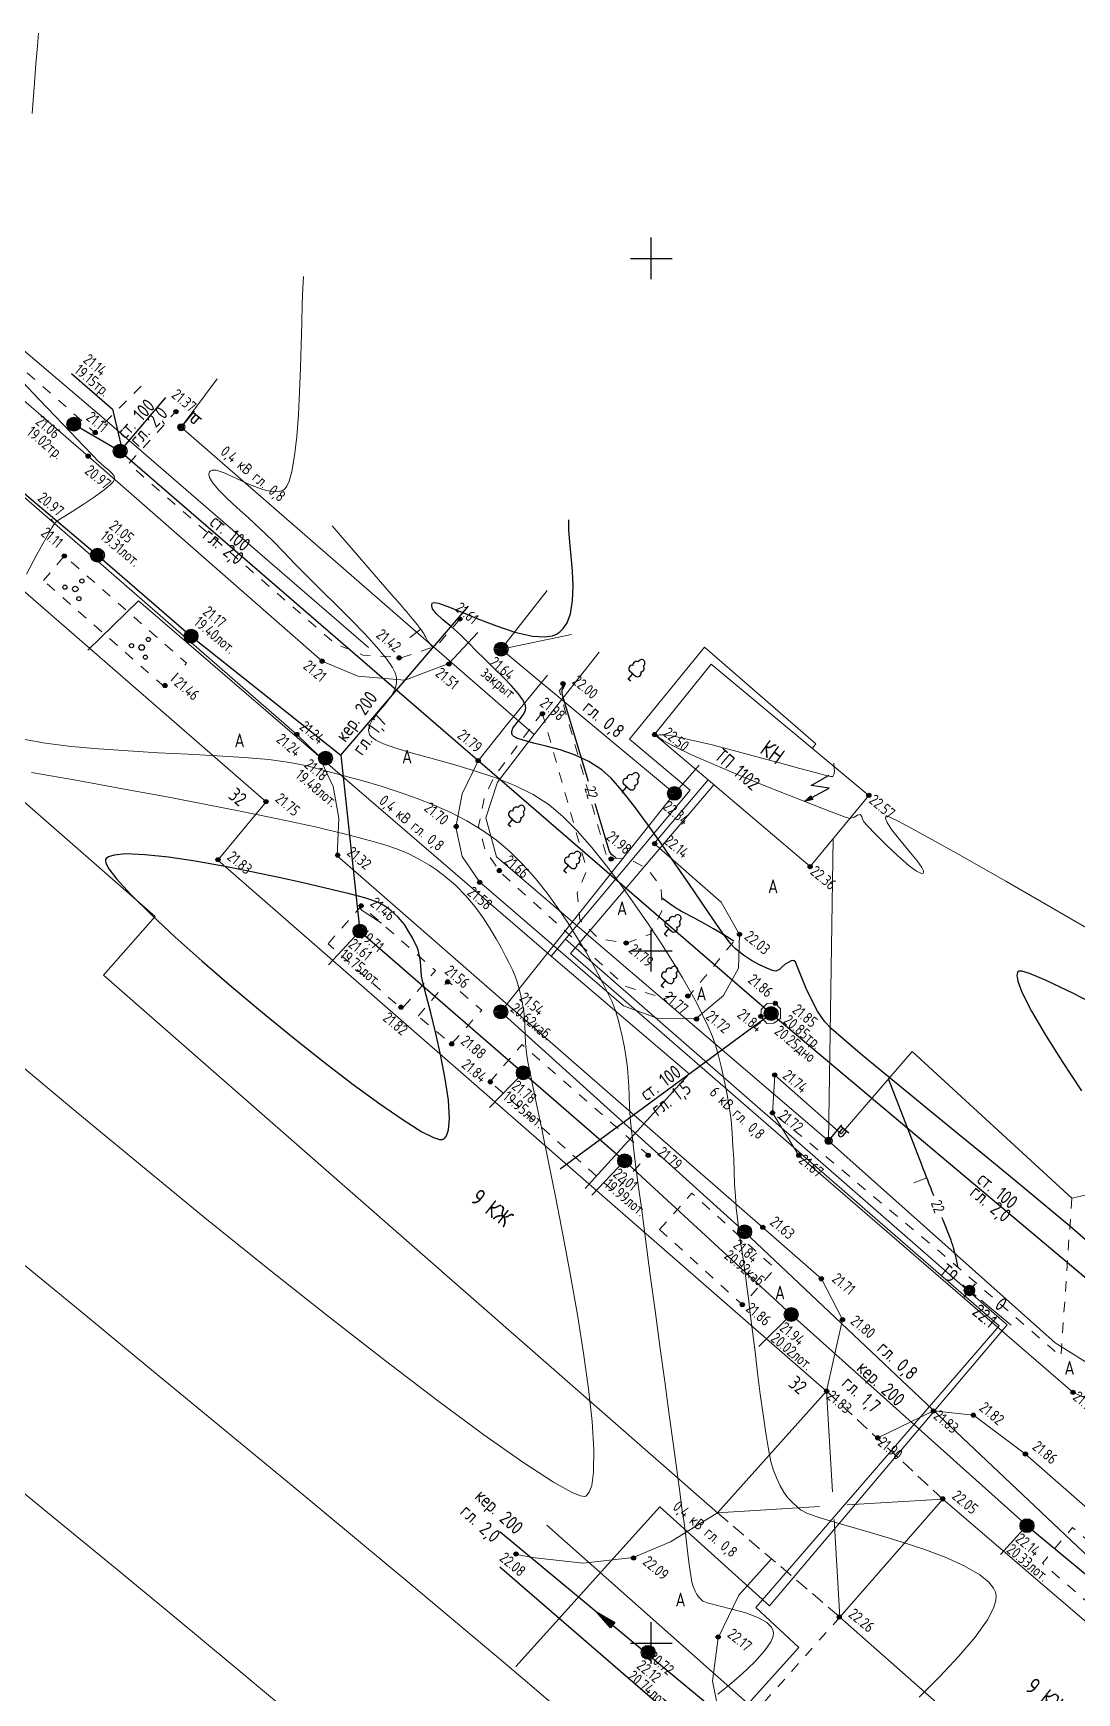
# Model space of a CAD drawing. Header units: metres. Extents: x 2491 to 4492, y 1184 to 2058.
# Drawn here: x 2897.4 to 2972.7, y 1552.7 to 1672.5 of the extents above; entities that cross this region are included whole.
import ezdxf
from ezdxf.enums import TextEntityAlignment as Align

# ---------------------------------------------------------------- set-up
doc = ezdxf.new("R2010")
doc.units = ezdxf.units.M
doc.linetypes.add('g5_01_5x1_5', pattern=[1.5, 0.75, -0.75])
doc.linetypes.add('g5_02x1', pattern=[1.5, 1, -0.5])
for name, color, linetype, transparency in [('01_Геодезические пункты', 7, 'Continuous', 0.6), ('02_Сетка', 7, 'Continuous', 0.6), ('03_Здания и строения', 7, 'Continuous', 0.6), ('05_Элементы зданий', 7, 'Continuous', 0.6), ('06_Инженерно-технические сооружения', 7, 'Continuous', 0.6), ('07_Объекты электропередачи', 7, 'Continuous', 0.6), ('10_Границы покрытий и угодий', 7, 'Continuous', 0.6), ('13_Растительность', 7, 'Continuous', 0.6), ('19_Горизонтали', 7, 'Continuous', 0.6), ('30_Канализация', 7, 'Continuous', 0.6), ('31_Водопровод', 7, 'Continuous', 0.6), ('33_Газопровод', 7, 'Continuous', 0.6), ('35_Телефон', 7, 'Continuous', 0.6), ('37_Кабель низкого напряжения', 7, 'Continuous', 0.6), ('38_Кабели высокого напряжения', 7, 'Continuous', 0.6), ('44_Крышки колодцев', 7, 'Continuous', 0.6), ('61_Отметки высоты поверхности', 7, 'Continuous', 0.6)]:
    doc.layers.add(name, color=color, linetype=linetype, transparency=transparency)
doc.layers.add('Сети_Горизонтали.Вспомогательные', color=1, linetype='Continuous', lineweight=9)
doc.layers.add('Сети_Горизонтали.Основные', color=1, linetype='Continuous', lineweight=30)
doc.styles.add('LIKE11', font='GOST_0.TTF')
doc.styles.add('LIKE14', font='GOST_0.TTF')
doc.styles.add('LIKE17', font='GOST_0.TTF')
doc.styles.add('LIKE32', font='GOST_0.TTF')
doc.styles.add('LIKE36', font='GOST_0.TTF')
doc.styles.add('Line_GUGK', font='GOST_0.TTF')
doc.styles.add('pragmai.shx', font='GOST_0.TTF')
doc.linetypes.add('g5_119_1', pattern='A,4,-1,[31,GUGK_2005.shx,S=0.1,R=0,X=0,Y=0],0.35,[31,GUGK_2005.shx,S=0.08,R=0,X=0,Y=0],3.3,[31,GUGK_2005.shx,S=0.08,R=180,X=0,Y=0],0.35,[31,GUGK_2005.shx,S=0.1,R=180,X=0,Y=0],-1', length=10)
doc.linetypes.add('g5_119_3', pattern='A,4,-1,[31,GUGK_2005.shx,S=0.1,R=0,X=0,Y=0],4,[31,GUGK_2005.shx,S=0.1,R=180,X=0,Y=0],-1', length=10)
doc.linetypes.add('g5_122_g', pattern='A,1,-1,1.5,-0.4,["Г",Line_GUGK,S=1,R=0,X=0,Y=-0.5],-1.5,1.5,-1,4,-1,4,-1,3', length=20.9)
doc.linetypes.add('g5_122_k', pattern='A,1,-1,1.5,-0.4,["К",Line_GUGK,S=1,R=0,X=0,Y=-0.5],-1.5,1.5,-1,4,-1,4,-1,3', length=20.9)
doc.linetypes.add('g5_122_v', pattern='A,1,-1,1.5,-0.4,["В",Line_GUGK,S=1,R=0,X=0,Y=-0.5],-1.5,1.5,-1,4,-1,4,-1,3', length=20.9)
doc.linetypes.add('g5_133_t', pattern='A,2,[27,GUGK_2005.shx,S=0.4,R=0,X=0,Y=0],2,-1,2,[27,GUGK_2005.shx,S=0.4,R=0,X=0,Y=0],2,-1,2,[27,GUGK_2005.shx,S=0.4,R=0,X=0,Y=0],2,-0.1,["V",Line_GUGK,S=1,R=0,X=0,Y=-0.5],-1', length=15.1)
doc.linetypes.add('g5_386_1', pattern='A,0,-0.75,[39,GUGK_2005.shx,S=0.5,R=0,X=0.55,Y=0],-0.75', length=1.5)

# ---------------------------------------------------------------- blocks, each defined once
blk = doc.blocks.new('g5_012')
at = {"color": 92}
for points in [[(0, -1.5), (0, 1.5)], [(-1.5, 0), (1.5, 0)]]:
    blk.add_lwpolyline(points, dxfattribs=at)
blk = doc.blocks.new('g5_117sv')
h = blk.add_hatch(color=255)
h.paths.add_polyline_path([(-0.04, 0.46, 0.390634), (-0.46, 0, 0.11106), (-0.42, -0.2), (-0.04, 0.02)])
h.paths.add_polyline_path([(0.04, 0.02), (0.42, -0.2, 0.11106), (0.46, 0, 0.390634), (0.04, 0.46)])
h.paths.add_polyline_path([(-0.38, -0.26, 0.524447), (0.38, -0.26), (0, -0.04)])
at = {"color": 0}
for points in [[(0, 0.5), (0, 0)], [(0, 0), (-0.43, -0.25)], [(0.43, -0.25), (0, 0)]]:
    blk.add_lwpolyline(points, dxfattribs=at)
blk.add_circle((0, 0), 0.5, dxfattribs=at)
blk = doc.blocks.new('g5_367_1')
at = {"color": 0}
for points in [[(0, 0.5), (-0.26, 0.5)], [(0, 0.5), (0.26, 0.5)], [(0, 0), (0, 0.5)], [(0.25, 0), (0, 0)]]:
    blk.add_lwpolyline(points, dxfattribs=at)
for centre, start, end in [((-0.2, 1.16), 97.9406, 227.8197), ((0, 1.5), 90, 202.242), ((0, 1.5), 337.758, 90), ((0.2, 1.16), 312.1803, 82.0594), ((-0.26, 0.75), 115.6346, 270), ((0.26, 0.75), 270, 64.3654)]:
    blk.add_arc(centre, 0.25, start, end, dxfattribs=at)
blk = doc.blocks.new('g5_330')
blk.add_hatch(color=0).paths.add_polyline_path([(0.15, 0, 1), (-0.15, 0, 1)])
at = {"color": 0}
blk.add_circle((0, 0), 0.15, dxfattribs=at)
blk = doc.blocks.new('g5_110_1c')
h = blk.add_hatch(color=255)
edge = h.paths.add_edge_path()
edge.add_arc((0, 0), 0.212, 0, 360)
edge = h.paths.add_edge_path(flags=16)
edge.add_arc((0, 0), 0.0975, 0, 360)
h = blk.add_hatch(color=0)
edge = h.paths.add_edge_path()
edge.add_arc((0, 0), 0.06, 0, 360)
at = {"color": 0}
for p, q in [((0, 0.25), (0, 1.5)), ((0, 1.38), (0.75, 1.38))]:
    blk.add_line(p, q, dxfattribs=at)
blk.add_lwpolyline([(0.2, 1.38), (0.2, 0.93, 1.040016), (0.55, 0.93), (0.55, 1.38)], format="xyb", dxfattribs=at)
for radius in [0.25, 0.06]:
    blk.add_circle((0, 0), radius, dxfattribs=at)
blk = doc.blocks.new('g5_005_1')
h = blk.add_hatch(color=255)
edge = h.paths.add_edge_path()
edge.add_arc((0, 0), 0.338, 0, 360)
edge = h.paths.add_edge_path(flags=16)
edge.add_arc((0, 0), 0.1, 0, 360)
at = {"color": 0}
for p, q in [((-0.625, 0), (-0.375, 0)), ((0, 0.625), (0, 0.375)), ((0.375, 0), (0.625, 0)), ((0, -0.375), (0, -0.625))]:
    blk.add_line(p, q, dxfattribs=at)
for radius in [0.375, 0.0625]:
    blk.add_circle((0, 0), radius, dxfattribs=at)
blk = doc.blocks.new('g5_117v')
h = blk.add_hatch(color=255)
h.paths.add_polyline_path([(-0.46, 0.04), (0.46, 0.04, 0.921954)])
h.paths.add_polyline_path([(0.46, -0.04), (-0.46, -0.04, 0.921954)])
at = {"color": 0}
blk.add_line((-0.5, 0), (0.5, 0), dxfattribs=at)
blk.add_circle((0, 0), 0.5, dxfattribs=at)
blk = doc.blocks.new('g5_112')
blk.add_hatch(color=0).paths.add_polyline_path([(0, 0), (0.08, 0.61), (0.36, 0.5)])
at = {"color": 0}
blk.add_lwpolyline([(0.22, 0.56), (0.75, 1.88), (-0.38, 1.2), (0.15, 2.6)], dxfattribs=at)
blk.add_lwpolyline([(0, 0), (0.08, 0.61), (0.36, 0.5)], close=True, dxfattribs=at)
blk = doc.blocks.new('g5_117kb')
h = blk.add_hatch(color=255)
h.paths.add_polyline_path([(0.04, 0.04), (0.46, 0.04, 0.367426), (0.04, 0.46)])
h.paths.add_polyline_path([(-0.04, 0.46, 0.367426), (-0.46, 0.04), (-0.04, 0.04)])
h.paths.add_polyline_path([(-0.04, -0.04), (-0.46, -0.04, 0.367426), (-0.04, -0.46)])
h.paths.add_polyline_path([(0.04, -0.46, 0.367426), (0.46, -0.04), (0.04, -0.04)])
at = {"color": 0}
for points in [[(-0.5, 0), (0.5, 0)], [(0, 0.5), (0, -0.5)]]:
    blk.add_lwpolyline(points, dxfattribs=at)
blk.add_circle((0, 0), 0.5, dxfattribs=at)
blk = doc.blocks.new('g5_394')
at = {"color": 0}
for centre, radius in [((0, 0), 0.2), ((0, 0.75), 0.15), ((-0.65, -0.37), 0.15), ((0.65, -0.37), 0.15)]:
    blk.add_circle(centre, radius, dxfattribs=at)
blk = doc.blocks.new('g5_122_3')
blk.add_hatch(color=0).paths.add_polyline_path([(0, -0.25), (0, 0.25), (1.5, 0)])
at = {"color": 0}
blk.add_lwpolyline([(0, -0.25), (0, 0.25), (1.5, 0), (0, -0.25)], dxfattribs=at)
blk = doc.blocks.new('g_scratch')
at = {"color": 0, "linetype": 'ByBlock', "lineweight": 15}
blk.add_line((0, 0), (1, 0), dxfattribs=at)

msp = doc.modelspace()

# ---------------------------------------------------------------- linework, layer by layer
at = {"flags": 128}
msp.add_lwpolyline([(2900.18, 1647.94), (2903.13, 1645.36), (2903.74, 1642.82)], dxfattribs=at)
at = {"layer": '01_Геодезические пункты', "color": 7, "lineweight": 20, "flags": 128}
msp.add_lwpolyline([(2968, 1579.22), (2965.84, 1581.03)], dxfattribs=at)
at = {"layer": '03_Здания и строения', "color": 7, "linetype": 'Continuous', "lineweight": 20, "flags": 128}
for points in [[(2869.95, 1640.46), (2877.44, 1649), (2914.24, 1617), (2910.74, 1612.8), (2954.69, 1574.45), (2946.81, 1565.67), (2902.5, 1604.5), (2906.21, 1608.74), (2869.95, 1640.46)], [(2942.27, 1621.87), (2946.13, 1618.59), (2953.5, 1612.33), (2957.74, 1617.48), (2946.36, 1626.96), (2942.27, 1621.87)], [(2999.25, 1574.63), (2979.65, 1552.45), (2963.07, 1566.66), (2955.65, 1558.14), (2977.64, 1538.7), (2973.93, 1534.3), (3006.14, 1506.79), (3013.55, 1515.42), (2980.56, 1543.87), (2986.52, 1550.89), (2990.34, 1547.53), (3007.63, 1567.29), (2999.25, 1574.63)]]:
    msp.add_lwpolyline(points, dxfattribs=at)
at = {"layer": '05_Элементы зданий', "color": 7, "linetype": 'g5_02x1', "lineweight": 20, "flags": 128}
for points in [[(2954.69, 1574.45), (2963.07, 1566.66)], [(2946.81, 1565.67), (2955.65, 1558.14)]]:
    msp.add_lwpolyline(points, dxfattribs=at)
at = {"layer": '05_Элементы зданий', "color": 7, "linetype": 'Continuous', "lineweight": 20, "flags": 128}
for points, elevation in [([(2954.69, 1574.45), (2955.12, 1567.18)], 21.83), ([(2956.18, 1566.24), (2963.07, 1566.66)], 22.12), ([(2946.81, 1565.67), (2954.18, 1566.12)], 22.12), ([(2955.24, 1565.18), (2955.65, 1558.14)], 21.83)]:
    msp.add_lwpolyline(points, dxfattribs=dict(at, elevation=elevation))
at = {"layer": '06_Инженерно-технические сооружения', "color": 7, "linetype": 'Continuous', "lineweight": 20, "flags": 128}
msp.add_lwpolyline([(2949.96, 1602.01), (2950.39, 1602.44), (2950.98, 1602.46), (2951.35, 1602.06), (2951.36, 1601.36), (2950.88, 1601.02), (2950.38, 1601), (2949.94, 1601.52), (2949.96, 1602.01)], dxfattribs=at)
at = {"layer": '10_Границы покрытий и угодий', "color": 7, "linetype": 'Continuous', "lineweight": 20, "flags": 128}
for points in [[(2875.81, 1664.1), (2884.38, 1656.69), (2886.69, 1654.69), (2901.38, 1641.98), (2918.27, 1627.17)], [(2954.69, 1574.45), (2955.84, 1579.62), (2954.31, 1582.57), (2950.08, 1586.28), (2919.36, 1613.12), (2919.47, 1615.82), (2919.06, 1618.11), (2918.02, 1620.35), (2916.45, 1621.88), (2897.11, 1638.73), (2886.17, 1648.19), (2885.51, 1648.03), (2884.11, 1649.21), (2883.97, 1650.01), (2880.09, 1653.35), (2877.68, 1654), (2875.59, 1653.77), (2873.22, 1651.78), (2865.26, 1642.46), (2859.63, 1635.93), (2858.27, 1632.74), (2858.23, 1630.12), (2858.99, 1627.78), (2861.63, 1624.33)], [(2918.27, 1627.17), (2920.86, 1626.08), (2924.25, 1625.8), (2927.42, 1627.01), (2929.52, 1629.25)], [(2934.55, 1626.16), (2931.59, 1622.56), (2929.54, 1619.98), (2928.39, 1617.58), (2927.92, 1615.19), (2928.39, 1613.07), (2929.63, 1611.23), (2940.03, 1602.27), (2942.45, 1601.4), (2945.28, 1601.37), (2947.25, 1603.03), (2948.33, 1605.01), (2948.4, 1607.44), (2947.08, 1609.77), (2942.24, 1614), (2946.13, 1618.59)], [(2950.94, 1597.28), (2955.75, 1593.03), (2960.87, 1598.98), (2972.39, 1588.38), (2974.12, 1588.78), (2975.28, 1590.17), (2975.75, 1590.71)], [(2950.94, 1597.28), (2950.78, 1594.55), (2952.68, 1591.48), (2972.47, 1574.37), (2975.5, 1572.94), (2978.34, 1572.93), (2981.73, 1574.29), (2985.27, 1577.98)], [(2987.77, 1572.51), (2978.39, 1561.72), (2969.04, 1569.91), (2965.28, 1572.72), (2962.4, 1573.02), (2958.38, 1571.08)], [(2946.81, 1565.67), (2943.41, 1563.56), (2940.73, 1562.43), (2937.12, 1562.04), (2933.43, 1562.43), (2932.24, 1562.67)], [(2974.31, 1526.35), (2950.01, 1547.1), (2948.12, 1549.16), (2946.89, 1551.38), (2946.44, 1553.52), (2946.86, 1556.63), (2948.36, 1559.73), (2950.71, 1562.35)]]:
    msp.add_lwpolyline(points, dxfattribs=at)
at = {"layer": '10_Границы покрытий и угодий', "color": 7, "linetype": 'g5_01_5x1_5', "lineweight": 20, "flags": 128}
for points in [[(2905.21, 1647.02), (2901.85, 1643.68), (2900.04, 1645.32), (2894.16, 1650.45), (2887.64, 1655.97), (2885.41, 1657.88), (2884.38, 1656.69)], [(2928.22, 1630.2), (2926.52, 1628.25), (2924.05, 1627.44), (2921.2, 1627.61), (2919.2, 1628.44), (2913.42, 1633.47), (2905.86, 1640.05), (2904.32, 1641.44), (2907.71, 1645.19)], [(2898.15, 1632.99), (2899.67, 1634.77), (2908.48, 1627.02), (2906.95, 1625.27), (2898.15, 1632.99)], [(2934.16, 1623.45), (2937.38, 1612.09), (2936.68, 1610.41), (2936.88, 1608.49), (2938.24, 1607.13), (2940.23, 1606.81), (2941.94, 1607.46), (2942.82, 1609.18), (2942.74, 1610.9), (2941.72, 1612.19), (2940.3, 1612.96), (2938.86, 1612.9), (2935.4, 1625.06), (2935.76, 1625.49)], [(2934.16, 1623.45), (2930.66, 1618.79), (2929.97, 1617.24), (2929.57, 1615.25), (2930.04, 1613.52), (2931.09, 1611.97), (2940.21, 1603.68), (2942.46, 1602.98), (2944.71, 1602.92), (2948.4, 1607.44)], [(2918.7, 1606.76), (2921.12, 1609.51), (2926.45, 1604.82), (2924.02, 1602.05), (2918.7, 1606.76)], [(2925.2, 1601.53), (2927.35, 1604.07), (2929.79, 1601.97), (2927.6, 1599.51), (2925.2, 1601.53)], [(2930.39, 1596.81), (2932.7, 1599.48), (2941.82, 1591.5), (2939.36, 1588.85), (2930.39, 1596.81)], [(2972.39, 1588.38), (2971.6, 1576.95), (2962.96, 1584.44), (2953.43, 1592.4), (2950.78, 1594.55)], [(2942.63, 1586.13), (2944.97, 1588.75), (2950.96, 1583.31), (2948.63, 1580.67), (2942.63, 1586.13)], [(2978.36, 1559.61), (2972.44, 1564.6), (2970.27, 1562.03), (2976.09, 1556.97), (2978.36, 1559.61)], [(2955.65, 1558.14), (2949.24, 1550.94), (2955.47, 1545.45), (2959.06, 1544.86), (2969.97, 1535.2), (2970.08, 1531.77), (2982.25, 1521.09), (2985.26, 1524.62)]]:
    msp.add_lwpolyline(points, dxfattribs=at)
at = {"layer": '13_Растительность', "color": 92, "linetype": 'g5_386_1', "lineweight": 20, "flags": 128}
msp.add_lwpolyline([(2886.24, 1658.52), (2902.19, 1644.96), (2921.61, 1628.15)], dxfattribs=at)
at = {"layer": '19_Горизонтали', "color": 32, "linetype": 'Continuous', "lineweight": 20, "flags": 128}
for points, elevation in [([(2898.96, 1637.11), (2898.71, 1637.39, -0.726035), (2898.72, 1637.42), (2898.78, 1637.41)], 21), ([(2926.26, 1628.16), (2926.06, 1628.4, -0.06299), (2925.73, 1628.92), (2925.69, 1629, 0.056039), (2925.43, 1629.43), (2925.43, 1629.43, 0.007571), (2925.12, 1629.82), (2924.67, 1630.38, 0.006442), (2923.41, 1631.85), (2918.99, 1636.95)], 21.5), ([(2920.98, 1609.34), (2921.04, 1609.28, 0.044528), (2921.17, 1609.17), (2922.55, 1608.25)], 21.5)]:
    msp.add_lwpolyline(points, format="xyb", dxfattribs=dict(at, elevation=elevation))
at = {"layer": '19_Горизонтали', "color": 32, "linetype": 'Continuous', "lineweight": 30, "elevation": 22, "flags": 128}
for points in [[(2935.8, 1625.47), (2935.66, 1625.24, 0.210844), (2935.6, 1624.75), (2937.47, 1618.5)], [(2937.95, 1616.89), (2938.96, 1613.53, 0.163384), (2939.2, 1613.19), (2939.29, 1613.13, -0.03065), (2939.45, 1613), (2939.52, 1612.93)], [(2947.99, 1606.94), (2947.6, 1607.19, 0.011355), (2946.81, 1607.67), (2946.53, 1607.84, 0.010413), (2945.15, 1608.6), (2944.36, 1609.02, -0.039948), (2943.29, 1609.7), (2942.78, 1610.08)], [(2962.42, 1588.57, -0.000287), (2961.56, 1590.79), (2959.16, 1597)], [(2940.18, 1591.11), (2939.99, 1591.24, 0.802779), (2939.92, 1591.17), (2940, 1591.03, 0.523576), (2940.12, 1591.03), (2940.18, 1591.11)], [(2964.19, 1583.37), (2964.03, 1584.09, 0.03944), (2963.61, 1585.52), (2963.1, 1586.81, -0.000025), (2963.03, 1587, -0.000025)]]:
    msp.add_lwpolyline(points, format="xyb", dxfattribs=at)
at = {"layer": '30_Канализация', "color": 12, "linetype": 'g5_122_k', "lineweight": 30, "flags": 128}
for points in [[(2885.62, 1648.69), (2902.05, 1634.82), (2908.81, 1628.98), (2919.63, 1620.37), (2928.83, 1631.14)], [(2919.63, 1620.37), (2921, 1607.68)], [(2918.73, 1605.25), (2921, 1607.68), (2932.79, 1597.44)], [(2930.35, 1594.93), (2932.79, 1597.44), (2940.11, 1591.09)], [(2937.73, 1588.61), (2940.11, 1591.09), (2952.13, 1579.99)], [(2949.79, 1577.68), (2952.13, 1579.99), (2969.15, 1564.74)], [(2931.13, 1564.3), (2979.8, 1523.89), (2982.01, 1521.86), (2994.16, 1511.34), (2997.16, 1514.75)], [(2967.25, 1562.65), (2969.15, 1564.74), (2975.99, 1559.08)]]:
    msp.add_lwpolyline(points, dxfattribs=at)
at = {"layer": '31_Водопровод', "color": 94, "linetype": 'g5_122_v', "lineweight": 30, "flags": 128}
for points in [[(2900.34, 1644.28), (2903.69, 1642.33), (2906.99, 1646.22)], [(2903.69, 1642.33), (2950.68, 1601.72)], [(2935.45, 1590.51), (2950.68, 1601.72), (2983.97, 1573.76), (2986.73, 1577.22)]]:
    msp.add_lwpolyline(points, dxfattribs=at)
at = {"layer": '33_Газопровод', "color": 132, "linetype": 'g5_122_g', "lineweight": 30, "flags": 128}
msp.add_lwpolyline([(2931.1, 1561.76), (3032.91, 1473.7)], dxfattribs=at)
at = {"layer": '35_Телефон', "color": 6, "linetype": 'g5_133_t', "lineweight": 20, "flags": 128}
for points in [[(2934.51, 1632.27), (2931.19, 1628.04), (2936.27, 1629.09)], [(2931.19, 1628.04), (2943.7, 1617.62), (2945.49, 1619.67)], [(2943.7, 1617.62), (2931.17, 1601.85), (2948.77, 1585.96), (2974.53, 1561.6), (2986.08, 1566.96), (2996.63, 1579.39), (2998.91, 1581.92)]]:
    msp.add_lwpolyline(points, dxfattribs=at)
at = {"layer": '37_Кабель низкого напряжения', "color": 1, "linetype": 'g5_119_3', "lineweight": 20, "flags": 128}
for points in [[(2910.69, 1647.55), (2908.1, 1644.06), (2933.58, 1621.88), (2938.26, 1627.83)], [(2901.37, 1627.97), (2905.01, 1631.53), (2934.8, 1605.86)], [(2953.66, 1620.88), (2953.91, 1621.19), (2945.87, 1628.19), (2940.47, 1621.53), (2944.83, 1617.86), (2934.8, 1605.86), (2944.77, 1597.36), (2937.27, 1589.08)], [(2986.39, 1582.86), (2983.35, 1579.42), (2979.22, 1575.66), (2974.33, 1575.98), (2971.19, 1577.94), (2954.83, 1592.53), (2930.86, 1613.05), (2930.08, 1615.85), (2930.92, 1618.43), (2933.58, 1621.88)], [(2955.17, 1614.36), (2954.83, 1592.53)], [(2935.84, 1607.1), (2967.71, 1579.25), (2950.57, 1558.94), (2942.65, 1566.1), (2932.25, 1554.58)], [(2934.49, 1564.77), (2955.59, 1546.04), (2978.37, 1525.63), (3012.93, 1496.6), (3041.58, 1477.38), (3061.66, 1500.53), (3072.14, 1503.13)]]:
    msp.add_lwpolyline(points, dxfattribs=at)
at = {"layer": '38_Кабели высокого напряжения', "color": 1, "linetype": 'g5_119_1', "lineweight": 20, "flags": 128}
msp.add_lwpolyline([(2941.57, 1543.6), (2952.69, 1555.94), (2949.59, 1558.83), (2967.14, 1579.17), (2936.2, 1606.05), (2946.54, 1618.24)], dxfattribs=at)
at = {"layer": 'Сети_Горизонтали.Вспомогательные', "color": 42, "linetype": 'Continuous', "lineweight": 9, "flags": 128}
for points, elevation in [([(2897.34, 1666.71), (2897.48, 1668.63), (2897.61, 1670.29), (2897.72, 1671.61), (2897.79, 1672.52)], 21), ([(2961.36, 1552.35), (2962.86, 1553.85), (2964.24, 1555.31), (2965.4, 1556.69), (2966.29, 1557.93), (2966.74, 1558.79), (2966.91, 1559.34), (2966.93, 1559.65), (2966.91, 1559.8), (2966.87, 1559.94), (2966.74, 1560.23), (2966.4, 1560.65), (2965.74, 1561.2), (2964.62, 1561.85), (2963.24, 1562.47), (2961.7, 1563.04), (2960.07, 1563.58), (2958.42, 1564.08), (2956.85, 1564.53), (2955.42, 1564.94), (2954.22, 1565.3), (2953.32, 1565.62), (2952.81, 1565.88), (2952.3, 1566.33), (2951.9, 1566.75), (2951.59, 1567.16), (2951.33, 1567.62), (2951.09, 1568.15), (2950.83, 1568.8), (2950.67, 1569.37), (2950.49, 1570.27), (2950.3, 1571.42), (2950.1, 1572.76), (2949.9, 1574.24), (2949.71, 1575.77), (2949.52, 1577.29), (2949.34, 1578.75), (2949.18, 1580.06), (2949.04, 1581.18), (2948.93, 1582.02), (2948.8, 1582.99), (2948.68, 1583.8), (2948.58, 1584.51), (2948.48, 1585.19), (2948.38, 1585.9), (2948.28, 1586.71), (2948.17, 1587.69), (2948.1, 1588.54), (2948.05, 1589.41), (2948.01, 1590.31), (2947.98, 1591.22), (2947.93, 1592.15), (2947.87, 1593.09), (2947.79, 1594.05), (2947.66, 1595.02), (2947.48, 1596), (2947.27, 1597.03), (2947.08, 1597.9), (2946.89, 1598.66), (2946.68, 1599.37), (2946.44, 1600.06), (2946.14, 1600.79), (2945.76, 1601.59), (2945.29, 1602.51), (2944.86, 1603.3), (2944.29, 1604.3), (2943.58, 1605.46), (2942.76, 1606.76), (2941.85, 1608.14), (2940.88, 1609.56), (2939.85, 1611), (2938.79, 1612.39), (2937.73, 1613.71), (2936.67, 1614.91), (2935.64, 1615.95), (2934.66, 1616.79), (2933.51, 1617.53), (2932.18, 1618.19), (2930.73, 1618.77), (2929.21, 1619.28), (2927.69, 1619.73), (2926.22, 1620.14), (2924.86, 1620.51), (2923.67, 1620.86), (2922.7, 1621.2), (2922.14, 1621.47), (2921.85, 1621.67), (2921.73, 1621.8), (2921.7, 1621.87), (2921.66, 1621.98), (2921.63, 1622.2), (2921.69, 1622.53), (2921.9, 1622.96), (2922.33, 1623.51), (2922.82, 1624.07), (2923.27, 1624.67), (2923.54, 1625.17), (2923.64, 1625.57), (2923.65, 1625.85), (2923.64, 1625.99), (2923.62, 1626.09), (2923.54, 1626.32), (2923.34, 1626.71), (2922.93, 1627.32), (2922.22, 1628.18), (2921.35, 1629.14), (2920.36, 1630.16), (2919.31, 1631.21), (2918.25, 1632.25), (2917.23, 1633.26), (2916.29, 1634.19), (2915.5, 1635.03), (2914.68, 1635.89), (2913.81, 1636.72), (2912.95, 1637.51), (2912.13, 1638.25), (2911.4, 1638.94), (2910.79, 1639.55), (2910.35, 1640.08), (2910.15, 1640.43), (2910.09, 1640.66), (2910.11, 1640.78), (2910.14, 1640.84), (2910.19, 1640.9), (2910.33, 1640.97), (2910.63, 1640.96), (2911.19, 1640.78), (2912.05, 1640.39), (2913.02, 1639.93), (2913.98, 1639.56), (2914.7, 1639.4), (2915.16, 1639.42), (2915.43, 1639.5), (2915.55, 1639.58), (2915.61, 1639.63), (2915.73, 1639.8), (2915.9, 1640.17), (2916.09, 1640.86), (2916.28, 1642.01), (2916.44, 1643.4), (2916.56, 1644.97), (2916.64, 1646.64), (2916.71, 1648.34), (2916.76, 1650.01), (2916.8, 1651.58), (2916.84, 1652.97), (2916.88, 1654.11), (2916.93, 1654.95)], 21.5), ([(2896.92, 1633.46), (2897.68, 1634.88), (2898.32, 1636.03), (2898.77, 1636.8), (2898.96, 1637.11), (2899.1, 1637.26), (2899.24, 1637.35), (2899.42, 1637.47), (2899.7, 1637.64), (2900.27, 1638.01), (2901.01, 1638.48), (2901.81, 1639.02), (2902.53, 1639.54), (2902.98, 1639.91), (2903.2, 1640.14), (2903.27, 1640.26), (2903.29, 1640.31), (2903.29, 1640.38), (2903.26, 1640.52), (2903.15, 1640.71), (2902.91, 1640.94), (2902.52, 1641.25), (2902.1, 1641.62), (2901.74, 1642), (2901.05, 1642.73), (2900.1, 1643.71), (2899, 1644.87), (2897.82, 1646.1), (2896.67, 1647.33)], 21), ([(2976.81, 1605.96), (2971.9, 1608.81), (2967.62, 1611.28), (2964.07, 1613.3), (2961.38, 1614.8), (2959.91, 1615.59), (2959.25, 1615.91), (2959.03, 1616), (2959, 1615.99), (2958.96, 1615.94), (2958.95, 1615.81), (2959.06, 1615.52), (2959.38, 1615.02), (2959.97, 1614.27), (2960.63, 1613.48), (2961.23, 1612.75), (2961.56, 1612.28), (2961.68, 1612.02), (2961.68, 1611.9), (2961.66, 1611.86), (2961.61, 1611.84), (2961.48, 1611.85), (2961.18, 1612), (2960.64, 1612.4), (2959.83, 1613.1), (2958.98, 1613.91), (2958.21, 1614.68), (2957.63, 1615.29), (2957.37, 1615.57), (2957.27, 1615.78), (2957.22, 1615.96), (2957.11, 1616.09), (2956.91, 1616.04), (2956.67, 1615.9), (2956.37, 1615.81), (2955.97, 1615.94), (2955.02, 1616.29), (2953.66, 1616.81), (2952, 1617.46), (2950.17, 1618.19), (2948.3, 1618.96), (2946.49, 1619.73), (2944.89, 1620.44), (2943.6, 1621.05), (2942.89, 1621.44), (2942.58, 1621.66), (2942.5, 1621.76), (2942.5, 1621.8), (2942.52, 1621.83), (2942.63, 1621.86), (2942.96, 1621.86), (2943.65, 1621.76), (2944.85, 1621.5), (2946.33, 1621.15), (2947.96, 1620.72), (2949.65, 1620.27), (2951.28, 1619.82), (2952.76, 1619.42), (2953.96, 1619.1), (2954.66, 1618.92), (2954.99, 1618.85), (2955.1, 1618.84), (2955.13, 1618.85), (2955.17, 1618.89), (2955.22, 1618.99), (2955.25, 1619.19), (2955.23, 1619.49), (2955.21, 1619.8)], 22.5), ([(2946.84, 1552.57), (2947.67, 1553.24), (2948.58, 1554.04), (2949.48, 1554.89), (2950.23, 1555.73), (2950.65, 1556.35), (2950.82, 1556.76), (2950.85, 1557), (2950.84, 1557.11), (2950.8, 1557.22), (2950.68, 1557.44), (2950.37, 1557.74), (2949.78, 1558.08), (2948.85, 1558.44), (2947.85, 1558.72), (2946.9, 1558.95), (2946.16, 1559.14), (2945.76, 1559.29), (2945.5, 1559.53), (2945.32, 1559.76), (2945.19, 1560.01), (2945.05, 1560.34), (2944.97, 1560.66), (2944.88, 1561.14), (2944.79, 1561.77), (2944.7, 1562.5), (2944.6, 1563.32), (2944.49, 1564.2), (2944.37, 1565.1), (2944.27, 1565.8), (2944.11, 1566.98), (2943.89, 1568.59), (2943.63, 1570.54), (2943.32, 1572.75), (2943, 1575.16), (2942.65, 1577.69), (2942.31, 1580.27), (2941.96, 1582.82), (2941.64, 1585.26), (2941.34, 1587.52), (2941.07, 1589.52), (2940.85, 1591.2), (2940.69, 1592.47), (2940.6, 1593.27), (2940.51, 1594.2), (2940.46, 1595.02), (2940.43, 1595.77), (2940.4, 1596.46), (2940.37, 1597.13), (2940.32, 1597.8), (2940.23, 1598.5), (2940.1, 1599.26), (2939.92, 1600.1), (2939.77, 1600.79), (2939.61, 1601.4), (2939.42, 1601.98), (2939.2, 1602.56), (2938.9, 1603.2), (2938.52, 1603.96), (2938.2, 1604.57), (2937.78, 1605.33), (2937.28, 1606.22), (2936.69, 1607.2), (2936.03, 1608.24), (2935.3, 1609.32), (2934.51, 1610.41), (2933.67, 1611.48), (2932.77, 1612.49), (2931.83, 1613.43), (2930.85, 1614.25), (2929.82, 1614.97), (2928.72, 1615.63), (2927.57, 1616.23), (2926.37, 1616.77), (2925.12, 1617.26), (2923.84, 1617.72), (2922.53, 1618.14), (2921.2, 1618.53), (2919.86, 1618.9), (2918.52, 1619.26), (2917.18, 1619.62), (2915.95, 1619.86), (2914.42, 1620.06), (2912.65, 1620.21), (2910.69, 1620.34), (2908.6, 1620.45), (2906.44, 1620.56), (2904.28, 1620.69), (2902.16, 1620.83), (2900.15, 1621.01), (2898.31, 1621.24), (2896.7, 1621.53)], 21), ([(2895.89, 1598.51), (2900.49, 1594.65), (2905.16, 1590.79), (2909.81, 1586.98), (2914.36, 1583.31), (2918.74, 1579.84), (2922.84, 1576.64), (2926.6, 1573.77), (2929.94, 1571.3), (2932.75, 1569.32), (2934.97, 1567.87), (2936.27, 1567.15), (2936.93, 1566.89), (2937.21, 1566.85), (2937.3, 1566.88), (2937.39, 1566.95), (2937.55, 1567.15), (2937.74, 1567.64), (2937.87, 1568.6), (2937.89, 1570.23), (2937.76, 1572.26), (2937.5, 1574.61), (2937.14, 1577.2), (2936.7, 1579.96), (2936.2, 1582.8), (2935.68, 1585.64), (2935.14, 1588.4), (2934.61, 1591), (2934.13, 1593.37), (2933.7, 1595.42), (2933.36, 1597.07), (2933.12, 1598.24), (2933.02, 1598.85), (2932.95, 1599.59), (2932.92, 1600.23), (2932.9, 1600.81), (2932.87, 1601.35), (2932.82, 1601.91), (2932.71, 1602.52), (2932.59, 1603.11), (2932.48, 1603.59), (2932.36, 1604.01), (2932.21, 1604.42), (2932.01, 1604.87), (2931.74, 1605.4), (2931.51, 1605.86), (2931.21, 1606.44), (2930.84, 1607.11), (2930.41, 1607.85), (2929.9, 1608.63), (2929.31, 1609.43), (2928.64, 1610.23), (2927.89, 1611), (2927.04, 1611.71), (2927.04, 1611.71), (2926.87, 1611.84), (2926.52, 1612.1), (2926.01, 1612.44), (2925.35, 1612.83), (2924.54, 1613.25), (2923.71, 1613.59), (2922.86, 1613.88), (2921.95, 1614.15), (2920.96, 1614.41), (2919.87, 1614.69), (2918.66, 1615), (2917.8, 1615.2), (2916.43, 1615.5), (2914.59, 1615.88), (2912.36, 1616.34), (2909.79, 1616.84), (2906.94, 1617.39), (2903.86, 1617.96), (2900.63, 1618.55), (2897.3, 1619.14)], 20.5), ([(2895.44, 1584.67), (2900.8, 1580.26), (2906.11, 1575.88), (2911.27, 1571.62), (2916.18, 1567.56), (2920.76, 1563.76), (2924.9, 1560.32), (2928.51, 1557.3), (2931.49, 1554.79), (2933.75, 1552.86), (2934.98, 1551.79)], 21), ([(2894.23, 1569.13), (2898.86, 1565.35), (2903.36, 1561.67), (2907.65, 1558.13), (2911.64, 1554.82), (2915.26, 1551.78)], 21.5)]:
    msp.add_lwpolyline(points, dxfattribs=dict(at, elevation=elevation))
at = {"layer": 'Сети_Горизонтали.Основные', "color": 40, "linetype": 'Continuous', "lineweight": 30, "elevation": 22, "flags": 128}
for points in [[(2973.92, 1584.9), (2972.24, 1586.36), (2970.37, 1587.93), (2968.38, 1589.59), (2966.32, 1591.28), (2964.26, 1592.97), (2962.25, 1594.61), (2960.35, 1596.16), (2958.62, 1597.59), (2957.11, 1598.84), (2955.9, 1599.87), (2955.02, 1600.65), (2954.56, 1601.13), (2954.03, 1601.9), (2953.59, 1602.73), (2953.21, 1603.54), (2952.9, 1604.29), (2952.66, 1604.91), (2952.51, 1605.27), (2952.43, 1605.45), (2952.38, 1605.51), (2952.36, 1605.52), (2952.32, 1605.54), (2952.24, 1605.55), (2952.12, 1605.52), (2951.95, 1605.43), (2951.7, 1605.28), (2951.48, 1605.1), (2951.28, 1604.9), (2951.02, 1604.79), (2950.77, 1604.84), (2950.37, 1604.99), (2949.85, 1605.23), (2949.27, 1605.55), (2948.68, 1605.94), (2948.11, 1606.39), (2947.73, 1606.81), (2947.18, 1607.55), (2946.47, 1608.56), (2945.65, 1609.77), (2944.73, 1611.11), (2943.76, 1612.54), (2942.76, 1613.98), (2941.77, 1615.39), (2940.81, 1616.68), (2939.92, 1617.81), (2939.13, 1618.72), (2938.47, 1619.33), (2937.52, 1619.93), (2936.49, 1620.4), (2935.45, 1620.76), (2934.44, 1621.04), (2933.53, 1621.26), (2932.78, 1621.46), (2932.33, 1621.61), (2932.11, 1621.73), (2932.02, 1621.82), (2931.99, 1621.87), (2931.97, 1621.95), (2931.96, 1622.1), (2932.04, 1622.33), (2932.26, 1622.63), (2932.6, 1623.03), (2932.84, 1623.36), (2932.95, 1623.63), (2932.97, 1623.83), (2932.96, 1623.92), (2932.95, 1623.99), (2932.89, 1624.14), (2932.74, 1624.39), (2932.44, 1624.8), (2931.93, 1625.38), (2931.33, 1626.01), (2930.67, 1626.66), (2930.01, 1627.31), (2929.4, 1627.91), (2928.89, 1628.44), (2928.26, 1629.07), (2927.6, 1629.64), (2926.99, 1630.16), (2926.5, 1630.62), (2926.25, 1630.94), (2926.18, 1631.16), (2926.19, 1631.28), (2926.22, 1631.34), (2926.25, 1631.38), (2926.37, 1631.4), (2926.67, 1631.35), (2927.28, 1631.15), (2928.3, 1630.74), (2929.52, 1630.23), (2930.85, 1629.72), (2932.19, 1629.27), (2933.45, 1628.98), (2934.33, 1628.92), (2934.89, 1629), (2935.2, 1629.13), (2935.34, 1629.21), (2935.46, 1629.31), (2935.68, 1629.54), (2935.95, 1629.94), (2936.19, 1630.6), (2936.35, 1631.55), (2936.39, 1632.59), (2936.34, 1633.68), (2936.24, 1634.76), (2936.14, 1635.77), (2936.07, 1636.66), (2936.07, 1637.37)], [(2975.22, 1601.74), (2972.56, 1603.14), (2970.5, 1604.14), (2969.34, 1604.62), (2968.78, 1604.78), (2968.56, 1604.78), (2968.5, 1604.75), (2968.46, 1604.68), (2968.42, 1604.49), (2968.49, 1604.07), (2968.79, 1603.26), (2969.48, 1601.9), (2970.46, 1600.21), (2971.68, 1598.27), (2973.09, 1596.13)]]:
    msp.add_lwpolyline(points, dxfattribs=at)
at = {"layer": 'Сети_Горизонтали.Основные', "color": 40, "linetype": 'Continuous', "lineweight": 30, "elevation": 20, "flags": 128}
msp.add_lwpolyline([(2923.24, 1609.17), (2923.14, 1609.24), (2922.95, 1609.38), (2922.67, 1609.55), (2922.31, 1609.74), (2921.85, 1609.92), (2921.36, 1610.07), (2920.8, 1610.22), (2920.15, 1610.38), (2919.52, 1610.54), (2918.41, 1610.81), (2916.91, 1611.15), (2915.14, 1611.55), (2913.18, 1611.96), (2911.13, 1612.36), (2909.1, 1612.72), (2907.19, 1613.01), (2905.48, 1613.19), (2904.09, 1613.25), (2903.27, 1613.17), (2902.86, 1613.04), (2902.69, 1612.91), (2902.64, 1612.84), (2902.63, 1612.77), (2902.66, 1612.58), (2902.87, 1612.18), (2903.42, 1611.46), (2904.49, 1610.29), (2905.93, 1608.87), (2907.66, 1607.25), (2909.62, 1605.5), (2911.75, 1603.66), (2913.97, 1601.8), (2916.21, 1599.96), (2918.42, 1598.22), (2920.52, 1596.61), (2922.44, 1595.2), (2924.12, 1594.04), (2925.48, 1593.19), (2926.31, 1592.77), (2926.75, 1592.63), (2926.95, 1592.62), (2927.02, 1592.64), (2927.11, 1592.71), (2927.25, 1592.9), (2927.4, 1593.33), (2927.47, 1594.15), (2927.39, 1595.46), (2927.16, 1597), (2926.85, 1598.64), (2926.48, 1600.27), (2926.11, 1601.78), (2925.78, 1603.06), (2925.54, 1603.98), (2925.44, 1604.43), (2925.41, 1604.83), (2925.39, 1605.15), (2925.38, 1605.45), (2925.33, 1605.78), (2925.26, 1606.09), (2925.2, 1606.33), (2925.11, 1606.56), (2924.97, 1606.84), (2924.8, 1607.18), (2924.54, 1607.63), (2924.21, 1608.15), (2923.77, 1608.68), (2923.24, 1609.17)], close=True, dxfattribs=at)

# ---------------------------------------------------------------- block references
at = {"layer": '01_Геодезические пункты', "color": 7, "linetype": 'Continuous', "lineweight": 20, "rotation": 320.2244407250127}
msp.add_blockref('g5_005_1', (2965, 1581.72, 22.1), dxfattribs=at)
at = {"layer": '02_Сетка', "color": 92, "linetype": 'Continuous', "lineweight": 15, "ltscale": 0.5}
for p in [(2942.03, 1656.26), (2942.03, 1606.26), (2942.03, 1556.26)]:
    msp.add_blockref('g5_012', p, dxfattribs=at)
at = {"layer": '07_Объекты электропередачи', "color": 7, "linetype": 'Continuous', "lineweight": 20}
for name, p, rotation in [('g5_110_1c', (2908.1, 1644.06), 320.2655484459036), ('g5_112', (2953.1, 1617.03), 320.2655484459036), ('g5_110_1c', (2954.83, 1592.53, 21.85), 320.2244407250127)]:
    msp.add_blockref(name, p, dxfattribs=dict(at, rotation=rotation))
at = {"layer": '13_Растительность', "color": 92, "linetype": 'Continuous', "lineweight": 20, "rotation": 320.2655484459036}
for name, p in [('g5_394', (2900.45, 1632.38)), ('g5_394', (2905.25, 1628.16)), ('g5_367_1', (2940.37, 1625.88)), ('g5_367_1', (2939.94, 1617.71)), ('g5_367_1', (2931.7, 1615.36)), ('g5_367_1', (2935.73, 1612.03)), ('g5_367_1', (2942.98, 1607.45)), ('g5_367_1', (2942.74, 1603.73))]:
    msp.add_blockref(name, p, dxfattribs=at)
at = {"layer": '19_Горизонтали', "color": 32, "linetype": 'Continuous', "lineweight": -3}
for p, rotation in [((2925.39, 1629.49, 21.5), 218.0180673632979), ((2961.92, 1589.86, 22), 201.153633623241)]:
    msp.add_blockref('g_scratch', p, dxfattribs=dict(at, rotation=rotation))
at = {"layer": '30_Канализация', "color": 7, "linetype": 'Continuous', "lineweight": 20, "rotation": 140.2991752884204}
msp.add_blockref('g5_122_3', (2939.24, 1557.56), dxfattribs=at)
at = {"layer": '44_Крышки колодцев', "color": 7, "linetype": 'Continuous', "lineweight": 20}
for name, p, rotation in [('g5_117v', (2900.34, 1644.28, 21.06), 320.2244407250127), ('g5_117v', (2903.69, 1642.33, 21.14), 320.2244407250127), ('g5_117kb', (2902.05, 1634.82, 21.05), 320.2244407250127), ('g5_117kb', (2908.81, 1628.98, 21.17), 320.2244407250127), ('g5_117sv', (2931.19, 1628.04, 21.64), 320.2244407250127), ('g5_117kb', (2918.51, 1620.16, 21.18), 320.2244407250127), ('g5_117sv', (2943.7, 1617.62, 22.34), 320.2655484459036), ('g5_117kb', (2921, 1607.68, 21.61), 320.2244407250127), ('g5_117sv', (2931.17, 1601.85, 21.54), 320.2244407250127), ('g5_117v', (2950.68, 1601.72, 21.85), 320.2244407250127), ('g5_117kb', (2932.79, 1597.44, 21.77), 320.2244407250127), ('g5_117kb', (2940.11, 1591.09, 22.01), 320.2244407250127), ('g5_117sv', (2948.77, 1585.96, 21.84), 320.2244407250127), ('g5_117kb', (2952.13, 1579.99, 21.94), 320.2244407250127), ('g5_117kb', (2969.15, 1564.74, 22.14), 320.2244407250127), ('g5_117kb', (2941.81, 1555.59, 22.12), 320.2244407250127)]:
    msp.add_blockref(name, p, dxfattribs=dict(at, rotation=rotation))
at = {"layer": '61_Отметки высоты поверхности', "color": 7, "linetype": 'Continuous', "lineweight": 20}
for p, rotation in [((2907.72, 1645.19), 320.1837874390728), ((2901.89, 1643.68), 320.1837874390728), ((2901.38, 1641.98, 20.97), 320.2244407250127), ((2899.66, 1634.76), 320.1837874390728), ((2928.21, 1630.22), 320.1837874390728), ((2923.83, 1627.41), 320.1837874390728), ((2918.27, 1627.17, 21.21), 320.2244407250127), ((2927.42, 1626.97), 320.1837874390728), ((2906.93, 1625.41), 320.1837874390728), ((2935.66, 1625.54), 320.1837874390728), ((2934.18, 1623.37), 320.1837874390728), ((2916.45, 1621.88, 21.25), 320.2244407250127), ((2942.27, 1621.87, 22.5), 320.2244407250127), ((2929.53, 1619.99), 320.1837874390728), ((2914.22, 1617.02), 320.1837874390728), ((2957.74, 1617.48, 22.57), 320.2244407250127), ((2927.95, 1615.23), 320.1837874390728), ((2919.39, 1613.16), 320.1837874390728), ((2942.28, 1613.99), 320.1837874390728), ((2910.75, 1612.84), 320.1837874390728), ((2931.06, 1612.05), 320.1837874390728), ((2939.13, 1612.88), 320.1837874390728), ((2953.5, 1612.33, 22.36), 320.2244407250127), ((2929.64, 1611.2), 320.1837874390728), ((2921.09, 1609.5), 320.1837874390728), ((2921.01, 1607.69, 19.71), 320.2244407250127), ((2948.4, 1607.44), 320.1837874390728), ((2940.22, 1606.82), 320.1837874390728), ((2927.33, 1604.01), 320.1837874390728), ((2944.67, 1602.99), 320.1837874390728), ((2950.98, 1602.46, 21.86), 320.2244407250127), ((2923.97, 1602.18), 320.1837874390728), ((2945.3, 1601.33), 320.1837874390728), ((2949.94, 1601.52, 21.84), 320.2244407250127), ((2927.62, 1599.53), 320.1837874390728), ((2930.41, 1596.79), 320.1837874390728), ((2950.94, 1597.28, 21.74), 320.2244407250127), ((2950.78, 1594.55, 21.72), 320.2244407250127), ((2941.81, 1591.48), 320.1837874390728), ((2952.68, 1591.48, 21.67), 320.2244407250127), ((2950.08, 1586.28, 21.63), 320.2244407250127), ((2954.31, 1582.57, 21.71), 320.2244407250127), ((2948.6, 1580.7), 320.1837874390728), ((2955.84, 1579.62, 21.8), 320.2244407250127), ((2954.69, 1574.45, 21.83), 320.2244407250127), ((2972.47, 1574.37, 21.95), 320.2244407250127), ((2962.4, 1573.02, 21.83), 320.2244407250127), ((2965.28, 1572.72, 21.82), 320.2244407250127), ((2958.38, 1571.08, 21.89), 320.2244407250127), ((2969.04, 1569.91, 21.86), 320.2244407250127), ((2963.07, 1566.68), 320.1837874390728), ((2932.27, 1562.69), 320.1837874390728), ((2940.75, 1562.41), 320.1837874390728), ((2955.6, 1558.14), 320.1837874390728), ((2946.86, 1556.7), 320.1837874390728), ((2941.8, 1555.59, 20.72), 320.2244407250127)]:
    msp.add_blockref('g5_330', p, dxfattribs=dict(at, rotation=rotation))

# ---------------------------------------------------------------- texts
at = {"color": 7, "linetype": 'Continuous', "lineweight": 15, "ltscale": 0.5, "style": 'LIKE11'}
for s, rotation, p in [('21.14', 320.2244, (2900.96, 1648.82)), ('19.15тр.', 320.2244, (2900.32, 1648.06)), ('21.06', 320.2244, (2897.52, 1644.36)), ('19.02тр.', 320.2244, (2896.88, 1643.59)), ('21.05', 320.2244, (2902.83, 1636.82)), ('19.31лот.', 320.2244, (2902.19, 1636.05)), ('19.40лот.', 320.2244, (2908.95, 1629.86)), ('21.17', 320.2244, (2909.59, 1630.62)), ('закрыт', 320.2244, (2929.65, 1626.19)), ('21.64', 320.2244, (2930.29, 1626.96)), ('19.48лот.', 320.2244, (2916.28, 1618.81)), ('21.18', 320.2244, (2916.92, 1619.58)), ('22.34', 320.2655, (2942.81, 1616.55)), ('19.75лот.', 320.2244, (2919.47, 1605.83)), ('21.61', 320.2244, (2920.11, 1606.6)), ('20.62каб.', 320.2244, (2931.8, 1601.96)), ('21.54', 320.2244, (2932.44, 1602.73)), ('20.85тр.', 320.2244, (2951.5, 1601.1)), ('21.85', 320.2244, (2952.14, 1601.87)), ('20.25дно', 320.2244, (2950.86, 1600.33)), ('21.78', 320.2244, (2931.89, 1596.36)), ('19.95лот.', 320.2244, (2931.25, 1595.59)), ('22.01', 320.2244, (2939.21, 1590.02)), ('19.99лот.', 320.2244, (2938.57, 1589.25)), ('20.92каб.', 320.2244, (2947.23, 1584.12)), ('21.84', 320.2244, (2947.87, 1584.89)), ('20.02лот.', 320.2244, (2950.59, 1578.14)), ('21.94', 320.2244, (2951.23, 1578.91)), ('22.14', 320.2244, (2968.25, 1563.66)), ('20.33лот.', 320.2244, (2967.61, 1562.89)), ('22.12', 320.2244, (2940.91, 1554.51)), ('20.74лот.', 320.2244, (2940.27, 1553.75))]:
    msp.add_text(s, height=0.8, rotation=rotation, dxfattribs=at).set_placement(p)
at = {"layer": '01_Геодезические пункты', "color": 7, "linetype": 'Continuous', "lineweight": 20, "ltscale": 0.5, "style": 'LIKE36'}
for s, p in [('T9', (2962.71, 1582.98)), ('0', (2966.75, 1580.53)), ('22.1', (2965.12, 1580.06))]:
    msp.add_text(s, height=1, rotation=320.2244, dxfattribs=at).set_placement(p)
at = {"layer": '03_Здания и строения', "color": 7, "linetype": 'Continuous', "lineweight": 15}
for s, height, rotation, style, p in [('ТП 1102', 1, 319.2074, 'LIKE11', (2946.53, 1620.18)), ('КН', 1.2, 324.1028, 'LIKE14', (2949.79, 1620.59)), ('32', 1, 320.5453, 'LIKE36', (2911.43, 1617.34)), ('9 КЖ', 1.2, 321.9117, 'LIKE14', (2928.9, 1588.2)), ('32', 1, 320.5453, 'LIKE36', (2951.86, 1574.87)), ('9 КЖ', 1.2, 321.9117, 'LIKE14', (2968.95, 1552.9))]:
    msp.add_text(s, height=height, rotation=rotation, dxfattribs=dict(at, style=style)).set_placement(p)
at = {"layer": '10_Границы покрытий и угодий', "color": 7, "linetype": 'Continuous', "lineweight": 15, "style": 'LIKE11'}
for p in [(2911.95, 1620.95), (2924.04, 1619.78), (2950.46, 1610.41), (2939.56, 1608.83), (2945.29, 1602.66), (2950.96, 1581.07), (2971.86, 1575.64), (2943.78, 1558.9)]:
    msp.add_text('А', height=1, dxfattribs=at).set_placement(p)
at = {"layer": '19_Горизонтали', "color": 32, "linetype": 'Continuous', "lineweight": 15, "style": 'pragmai.shx'}
for rotation, p in [(286.675, (2937.71, 1617.69, 22)), (291.2137, (2962.72, 1587.79, 22))]:
    msp.add_text('22', height=0.8, rotation=rotation, dxfattribs=at).set_placement(p, align=Align.MIDDLE_CENTER)
at = {"layer": '30_Канализация', "color": 12, "linetype": 'Continuous', "lineweight": 15, "style": 'LIKE32'}
for s, rotation, p in [('кер. 200', 53.9266, (2919.95, 1621.25)), ('гл. 1,7', 53.9266, (2921.16, 1620.29)), ('кер. 200', 317.7132, (2956.78, 1576.01)), ('гл. 1,7', 317.7132, (2955.7, 1574.91)), ('кер. 200', 317.7132, (2929.23, 1566.75)), ('гл. 2,0', 317.7132, (2928.15, 1565.64))]:
    msp.add_text(s, height=1, rotation=rotation, dxfattribs=at).set_placement(p)
at = {"layer": '31_Водопровод', "color": 94, "linetype": 'Continuous', "lineweight": 15, "style": 'LIKE32'}
for s, rotation, p in [('ст. 100', 46.9063, (2904.08, 1643.17)), ('гл. 2,0', 46.9063, (2904.98, 1642.59)), ('ст. 100', 320.7631, (2910.08, 1637.06)), ('гл. 2,0', 320.7631, (2909.57, 1636.12)), ('ст. 100', 36.3668, (2941.69, 1595.37)), ('гл. 1,5', 36.3668, (2942.47, 1594.26)), ('ст. 100', 320.7631, (2965.47, 1589.58)), ('гл. 2,0', 320.7631, (2964.95, 1588.65))]:
    msp.add_text(s, height=1, rotation=rotation, dxfattribs=at).set_placement(p)
at = {"layer": '35_Телефон', "color": 6, "linetype": 'Continuous', "lineweight": 15, "style": 'LIKE32'}
for rotation, p in [(320.4341, (2937, 1623.67)), (317.6827, (2958.25, 1577.43))]:
    msp.add_text('гл. 0,8', height=1, rotation=rotation, dxfattribs=at).set_placement(p)
at = {"layer": '37_Кабель низкого напряжения', "color": 1, "linetype": 'Continuous', "lineweight": 15, "style": 'LIKE32'}
for rotation, p in [(320.7583, (2910.87, 1642.17)), (320.7583, (2922.32, 1616.95)), (320.182, (2943.52, 1565.98))]:
    msp.add_text('0,4 кВ гл. 0,8', height=0.8, rotation=rotation, dxfattribs=at).set_placement(p)
at = {"layer": '38_Кабели высокого напряжения', "color": 1, "linetype": 'Continuous', "lineweight": 15, "style": 'LIKE32'}
msp.add_text('6 кВ гл. 0,8', height=0.8, rotation=316.915, dxfattribs=at).set_placement((2946.17, 1595.94))
at = {"layer": '61_Отметки высоты поверхности', "color": 7, "linetype": 'Continuous', "lineweight": 15, "ltscale": 0.5, "style": 'LIKE17'}
for s, rotation, p in [('21.37', 320.1838, (2907.34, 1646.29, 4.27)), ('21.11', 320.1838, (2901.17, 1644.66, 4.27)), ('20.97', 320.2244, (2901.07, 1640.8)), ('20.97', 320.2244, (2897.67, 1638.84)), ('21.11', 320.1838, (2897.91, 1636.31, 4.27)), ('21.61', 320.1838, (2927.8, 1630.89, 4.27)), ('21.42', 320.1838, (2922.11, 1628.96, 4.27)), ('21.21', 320.2244, (2916.84, 1626.71)), ('21.51', 320.1838, (2926.38, 1626.18, 4.27)), ('21.46', 320.1838, (2907.53, 1625.49, 4.27)), ('22.00', 320.1838, (2936.26, 1625.62, 4.27)), ('21.98', 320.1838, (2933.92, 1624.02, 4.27)), ('21.24', 320.1838, (2916.58, 1622.32, 4.27)), ('21.24', 320.2244, (2914.9, 1621.41)), ('21.79', 320.1838, (2927.96, 1621.71, 4.27)), ('22.50', 320.2244, (2942.82, 1621.86)), ('21.75', 320.1838, (2914.82, 1617.11, 4.27)), ('21.70', 320.1838, (2925.57, 1616.45, 4.27)), ('22.57', 320.2244, (2957.68, 1617.01)), ('21.98', 320.1838, (2938.71, 1614.38, 22)), ('22.14', 320.1838, (2942.88, 1614.08, 4.27)), ('21.83', 320.1838, (2911.35, 1612.92, 4.27)), ('21.32', 320.1838, (2919.99, 1613.24, 4.27)), ('21.66', 320.1838, (2931.35, 1612.63)), ('22.36', 320.2244, (2953.44, 1611.86)), ('21.58', 320.1838, (2928.68, 1610.36, 4.27)), ('21.46', 320.1838, (2921.68, 1609.58, 4.27)), ('19.71', 320.2244, (2920.95, 1607.22)), ('22.03', 320.1838, (2948.69, 1607.17, 4.27)), ('21.79', 320.1838, (2940.33, 1606.22, 4.27)), ('21.56', 320.1838, (2927.05, 1604.68, 4.27)), ('21.86', 320.2244, (2948.94, 1604.04)), ('21.77', 320.1838, (2942.85, 1602.79)), ('21.82', 320.1838, (2922.59, 1601.29, 4.27)), ('21.72', 320.1838, (2945.89, 1601.41, 4.27)), ('21.84', 320.2244, (2948.16, 1601.54)), ('21.88', 320.1838, (2928.21, 1599.61, 4.27)), ('21.84', 320.1838, (2928.27, 1597.91, 4.27)), ('21.74', 320.2244, (2951.45, 1597.13)), ('21.72', 320.2244, (2951.16, 1594.24)), ('21.79', 320.1838, (2942.41, 1591.57, 4.27)), ('21.67', 320.2244, (2952.61, 1591.02)), ('21.63', 320.2244, (2950.53, 1586.55)), ('21.71', 320.2244, (2955.01, 1582.45)), ('21.86', 320.1838, (2948.79, 1580.32, 4.27)), ('21.80', 320.2244, (2956.34, 1579.4)), ('21.83', 320.2244, (2954.63, 1573.98)), ('21.82', 320.2244, (2965.64, 1573.14)), ('21.95', 320.2244, (2972.4, 1573.91)), ('21.83', 320.2244, (2962.34, 1572.55)), ('21.90', 320.2244, (2958.32, 1570.62)), ('21.86', 320.2244, (2969.47, 1570.33)), ('22.05', 320.1838, (2963.67, 1566.77, 4.27)), ('22.08', 320.1838, (2931.01, 1562.28, 4.27)), ('22.09', 320.1838, (2941.35, 1562.02, 4.27)), ('22.26', 320.1838, (2956.2, 1558.23, 4.27)), ('22.17', 320.1838, (2947.46, 1556.78, 4.27)), ('20.72', 320.2244, (2941.74, 1555.13))]:
    msp.add_text(s, height=0.8, rotation=rotation, dxfattribs=at).set_placement(p)

doc.saveas('drawing.dxf')
